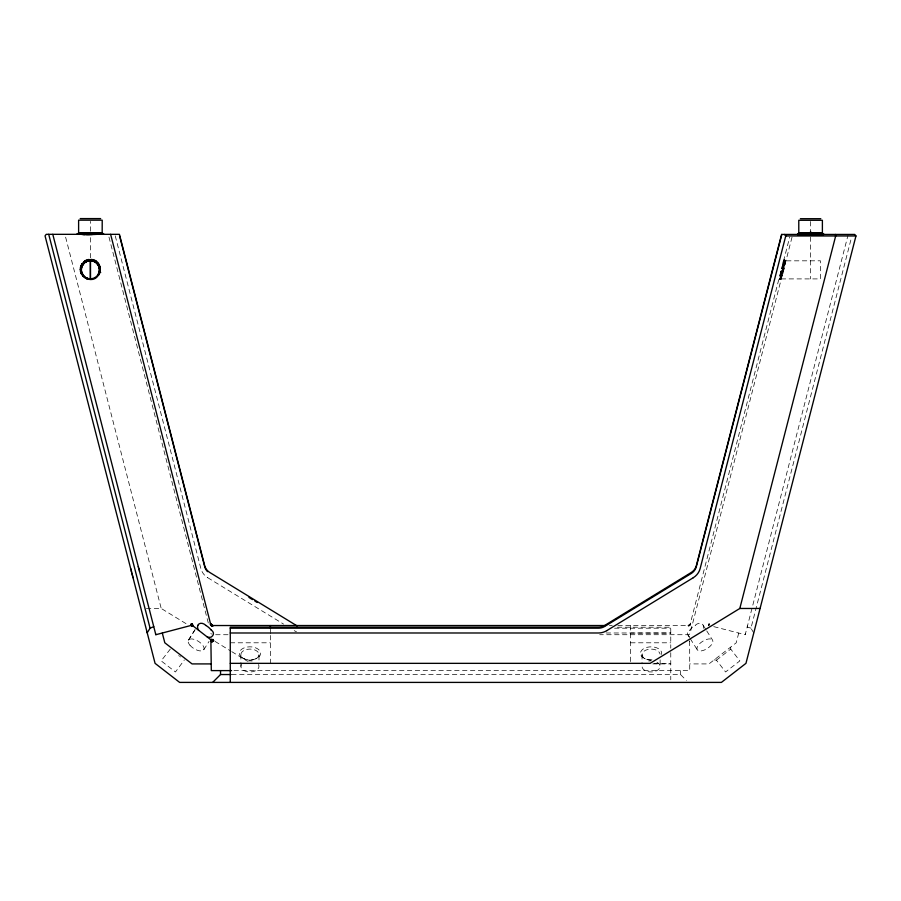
<?xml version="1.0" encoding="UTF-8"?>
<svg xmlns="http://www.w3.org/2000/svg" width="901" height="901" viewBox="0 0 901 901"><rect width="100%" height="100%" fill="white"/><g stroke="black" fill="none" stroke-linecap="round" stroke-linejoin="round"><path stroke-width="0.68" stroke-dasharray="4.5 3.38" d="M90.404 257.889L90.415 236.839M90.415 231.219L90.415 221.398M689.659 641.174L689.727 670.603L231.58 670.603M783.656 264.646L784.343 259.556L785.537 260.839L820.417 260.806L820.417 278.905L780.773 278.905L779.478 279.501L780.829 278.882L779.545 279.524M784.411 260.062C787.361 261.02 783.769 269.681 783.6 264.894M689.592 641.287L689.299 641.658M709.391 625.069C708.445 623.965 708.58 624.416 709.605 624.922M708.569 625.148C709.402 622.67 708.389 626.274 709.256 624.044M617.849 625.531L688.837 625.542L690.662 624.033L688.803 625.654L690.493 624.506L690.504 623.909L688.184 625.936L689.727 625.666L690.695 623.897L688.634 625.576L690.031 624.697L789.693 237.109M689.434 640.881L689.31 641.332M714.211 659.859L716.43 660.163L725.575 671.955L739.203 661.39L739.845 660.895L730.734 649.08L730.734 647.053M689.783 625.091L690.346 624.596L689.727 625.666L688.184 625.587L690.493 624.258L688.184 625.632L689.456 625.778L688.184 625.846L690.02 625.35L690.425 623.92L688.522 625.519L690.177 623.988M780.863 271.438L779.444 279.4L781.516 273.634M784.028 269.027L782.8 273.465L781.561 273.431L783.329 266.167L784.58 266.854L784.14 268.577M782.124 271.561L781.967 272.181M745.285 634.405L745.465 633.718M747.222 626.882L747.47 625.902M753.777 632.986L750.95 628.2L851.58 237.166M782.158 271.426L783.645 266.032L782.496 265.266L783.679 265.93L784.805 262.45M792.035 237.166L690.053 633.426A1.971 1.892 -1.8 0 1 688.826 634.608A1.971 1.903 -0.3 0 1 688.184 634.709L599.694 634.721M738.73 633.054L736.218 642.796L708.986 663.913L689.727 663.913M848.213 234.44L745.206 634.721L712.331 626.263M747.177 627.062L750.95 628.155M782.823 263.779C783.183 255.861 788.138 264.162 784.185 259.736C786.359 260.051 784.951 263.734 783.6 261.2L784.906 262.18M782.8 273.465L781.989 276.055L780.762 276.303L781.809 276.596L780.716 276.427M781.606 277.148L780.356 277.609M689.986 624.404L689.456 625.193L690.279 623.954M689.918 624.584L689.806 624.753M690.02 625.35L688.184 625.553L689.513 625.452M708.445 625.091L709.504 624.01M188.613 639.901L195.1 629.653M188.41 640.206L194.92 629.923M203.817 649.677L209.066 641.399M708.884 623.92C707.69 624.517 710.461 623.762 708.862 625.148M708.704 625.08L709.211 624.382M170.3 649.08L161.155 660.872L175.458 671.955L184.356 659.982M688.882 625.587L688.184 625.688L689.659 625.26M689.378 625.271L688.184 625.531M709.076 624.292L708.434 624.967L709.098 624.123M709.132 623.954L708.434 624.607L709.064 624.472M708.941 624.303L708.423 624.843L709.076 624.663M716.453 660.14L730.734 649.08M689.276 630.542L689.727 630.216A9.1 4.753 -37.8 0 1 695.189 625.35M689.051 625.474L688.488 625.846M255.76 658.868L256.796 658.361M780.762 276.303L782.012 275.965M782.732 273.667L781.449 273.87L782.71 273.769M780.356 273.758L781.629 273.611L780.379 273.634M781.561 273.431L782.823 273.363M781.685 272.969L782.946 272.947L780.548 272.845L782.98 272.823M146.356 608.468L161.223 608.468L187.532 624.573M609.414 625.531L612.23 625.531M617.365 627.22L670.761 627.22L670.761 648.168M614.55 628.2L670.761 628.2M606.125 632.986L670.761 632.986M630.632 633.054L670.761 633.054M215.654 634.721L228.302 634.721M230.273 642.796L270.401 642.796M630.632 642.796L670.761 642.796M653.912 663.35L670.761 663.35M652.763 663.913L670.761 663.913M231.681 674.534L680.503 674.534L686.404 680.435M781.009 270.829L783.431 271.235L780.976 270.953M782.541 269.613L783.814 269.827L782.564 269.489M782.169 271.077L783.408 271.347M782.778 269.061L781.617 268.735L782.755 269.162M781.809 268.059L782.958 268.43L781.854 267.935M782.158 266.786L783.307 267.169L782.192 266.651M782.271 266.302L783.431 266.752L782.293 266.189M783.588 266.223L782.406 265.727L783.555 266.336M644.238 658.361L645.274 658.868M243.101 658.361L244.126 658.868M784.061 264.669L782.789 263.937L784.028 264.781M207.726 577.699L283.567 624.1M215.035 641.399L230.577 650.916M231.771 651.648L247.325 661.165M783.78 264.049L785.041 264.871L783.802 263.937M178.691 655.59L179.299 656.052M179.896 656.514L180.47 656.964M785.492 262.619L784.23 261.572L785.481 262.687M784.005 260.119L785.255 261.313L784.016 260.074M784.377 259.578L785.649 260.839M703.118 625.181L706.024 629.776M706.744 630.914L712.567 640.104A9.044 4.268 -32.4 0 1 703.062 650.499A9.044 4.268 -32.4 0 1 699.12 644.226A9.044 4.268 -32.4 0 1 712.567 640.104M688.161 635.396L689.569 637.615M690.267 638.719L697.273 649.779M115.249 235.859L200.855 568.497A15.734 15.249 -0.9 0 0 207.714 577.699M108.965 237.053L208.48 623.751M65.615 237.166L161.223 608.468M810.585 221.511L810.585 231.332M810.585 236.952L810.585 278.905M680.503 670.603L680.503 674.534M670.761 652.651L670.761 679.782M660.129 659.859L660.129 666.413M642.041 654.622L642.041 663.8M630.632 625.553L630.632 663.913M270.401 629.326L270.401 634.09M270.401 635.453L270.401 663.913M258.992 654.622A9.044 5.53 0 0 1 245.421 659.419A9.044 5.53 0 0 1 245.421 649.824A9.044 5.53 0 0 1 258.992 654.622L258.992 663.8M240.894 654.622L240.894 661.176M240.894 662.483L240.894 666.413M695.257 625.305A8.436 5.597 -62.5 0 1 703.276 625.283A9.1 4.753 -37.8 0 1 703.287 628.504M689.389 636.714A8.424 5.158 -0.1 0 1 689.164 630.486M258.452 664.521A9.044 5.541 0 0 1 249.949 671.955A9.044 5.541 0 0 1 241.445 664.521M247.606 661.064A9.044 5.541 0 0 1 252.291 661.064M211.397 634.101A1.971 1.903 -1 0 1 210.935 633.279M296.474 631.77A15.734 15.238 -0.1 0 1 294.233 630.632M652.009 659.847A10.654 6.521 0 0 1 640.431 653.36A10.654 6.521 0 0 1 652.02 646.862A10.654 6.521 0 0 1 661.571 654.486M651.085 660.163A9.044 5.541 0 0 1 642.041 654.779A9.044 5.541 0 0 1 650.556 649.092A9.044 5.541 0 0 1 660.095 654.137M656.908 662.167A9.044 5.552 0 0 1 658.642 669.466A9.044 5.552 0 0 1 647.031 671.38A9.044 5.552 0 0 1 642.582 664.521M648.743 661.052A9.044 5.552 0 0 1 651.085 660.861M780.75 278.004L779.489 278.544L780.739 278.049M785.638 261.65L784.377 260.547L785.627 261.707M784.354 260.704L785.604 261.887L784.354 260.704M785.537 262.36L784.275 261.279L785.526 262.45M781.325 274.906L780.075 275.087L781.325 274.906M781.471 274.264L780.221 274.377L781.471 274.264M784.771 266.032L783.498 265.39L784.748 266.122M780.762 271.911L780.525 272.699L782.012 271.989L780.762 271.911M781.133 278.353L779.861 278.972L781.133 278.353M785.435 260.975L784.129 259.837L785.39 261.065M780.897 278.803L779.635 279.434L780.897 278.803M784.399 263.621L783.127 262.732L784.366 263.734M243.844 658.699A10.654 6.532 0 0 0 260.558 653.923A10.654 6.532 0 0 0 245.444 647.436A10.654 6.532 0 0 0 243.844 658.699M189.987 645.274A9.044 4.257 32.2 0 0 203.615 649.981A9.044 4.257 32.2 0 0 194.751 639.564A9.044 4.257 32.2 0 0 189.987 645.274"/><path stroke-width="1.35" d="M90.415 232.897L103.739 234.328L102.173 232.897L102.218 220.171L78.612 220.171L78.612 232.762C83.613 236.535 93.952 233.517 100.642 232.762L102.489 233.866L89.278 234.305L89.39 232.762L103.592 234.328L90.415 233.032L77.238 234.328L92.465 232.762L103.739 234.328L90.415 232.762L77.092 234.328L89.39 232.762M810.585 232.875L797.205 234.44L807.533 232.875L823.965 234.44L809.56 232.875L809.458 234.384L819.662 233.28L823.908 234.44L805.595 232.875L797.205 234.44L811.61 232.875L823.829 234.44M190.944 624.9C194.481 623.65 190.055 625.812 191.879 625.429C194.593 625.812 189.807 625.992 191.372 624.19C194.267 625.035 188.861 624.483 191.305 625.576A1.971 1.971 0 0 1 193.017 625.936C191.553 625.339 193.366 623.132 191.068 624.111M191.226 624.156C190.201 625.88 193.918 622.591 190.866 625.317M807.533 232.875C806.451 236.805 819.797 234.012 822.388 232.875L822.388 220.283L798.782 220.283L798.782 233.01L797.351 234.44L812.634 232.875L823.773 234.44L810.585 233.01M810.585 233.145L808.535 232.875L808.332 234.384L817.624 233.978L822.208 232.875L823.773 234.44M191.767 623.965C192.364 626.871 192.476 622.782 191.53 624.325M77.092 234.328L78.342 233.866L78.612 232.762L102.263 233.291L98.581 234.181L88.14 234.305L88.366 232.762L77.035 234.328L103.649 234.328L97.184 232.762L87.363 232.762L87.025 234.305L101.813 232.762L103.795 234.328M86.383 232.762C86.338 236.265 80.583 233.911 78.432 233.764C81.372 232.199 85.437 233.877 89.39 232.897M823.503 234.384L806.057 234.44L806.553 232.875L814.617 232.875L823.638 234.418L821.982 232.875L813.84 234.237L797.396 234.44L802.205 233.28L823.503 234.44L809.548 233.404M84.818 234.328L85.426 232.762L77.171 234.328M213.278 640.138L213.12 641.095L210.609 639.575L212.062 641.658L210.575 639.541A1.971 1.971 0 0 1 211.307 641.084C213.222 642.931 213.796 638.505 211.071 639.935L192.059 625.181L155.828 634.721L52.787 234.328M805.595 232.875L804.987 234.44L817.804 234.237L822.399 233.01L811.722 234.418L811.61 232.875M797.543 234.44L803.816 232.875L809.537 233.652L815.574 232.875L823.379 234.44L804.683 232.875L803.895 234.44L820.327 234.294L822.343 233.877L822.343 232.875M82.824 232.762C69.625 233.719 92.431 235.015 92.69 234.305C94.459 233.933 109.674 233.269 98.006 232.762L91.474 233.663L82.824 232.762L81.991 234.305L77.317 234.305M817.275 234.44L806.361 234.08L799.491 232.875L797.926 234.418L802.994 232.875L802.16 234.418L797.667 234.44L816.486 232.875L823.356 234.384L813.637 232.875L810.585 233.28M821.982 232.875L822.027 233.877L818.029 234.384L798.455 233.877L802.994 234.44L803.816 232.875M102.984 234.328L82.07 232.762L81.248 234.283L77.373 234.328L90.415 233.291L103.469 234.305M802.239 233.01L798.263 234.08L801.316 234.418L802.239 232.875L797.667 234.384L809.56 232.875M79.457 234.328L80.752 232.762L90.415 234.046L103.39 234.283L91.463 233.55L77.621 234.237L81.36 233.032L91.497 234.046L100.079 232.762L103.333 234.283M85.37 233.427L81.372 232.762L80.166 234.328M211.859 641.456L210.586 639.552L212.062 641.658L210.665 639.62L211.408 641.23L211.003 639.913L212.49 641.332L212.017 640.194L210.744 639.687L211.859 641.456L213.278 640.757L211.375 640.194L212.951 641.118L212.951 639.631L210.688 639.642M801.541 232.875L800.336 234.44M211.758 640.994L213.278 639.53L212.523 639.586L213.278 640.442L212.456 640.656L211.442 639.879L212.636 640.284L212.636 641.242L211.408 640.251L212.794 641.174L212.309 639.721L213.278 641.084M821.543 234.44L800.921 232.875L800.065 234.35L798.072 234.294L809.548 233.539M81.372 232.762L80.189 232.762L78.826 234.328M802.205 233.28C800.065 231.613 800.471 234.891 798.466 234.44M91.249 259.488L91.204 260.727C88.073 256.481 79.525 264.252 80.347 269.376C80.234 274.186 84.041 278.668 88.816 279.31C101.971 281.945 104.471 259.972 91.136 259.477M102.004 234.328L100.822 233.55L83.725 234.328L95.686 234.046L102.038 232.762L100.462 233.866L93.839 234.328L79.018 232.762L77.497 234.328M79.322 232.762L77.846 234.328M79.716 232.762L78.297 234.328M806.541 233.01L798.162 234.159L799.187 232.875L808.377 234.294L820.259 233.01C821.498 234.958 825.001 234.102 820.248 232.875C813.006 235.949 803.748 231.839 798.038 234.237M81.822 234.328L83.996 234.237L84.514 232.762L77.362 234.305L89.289 234.283L78.657 232.762L80.944 233.967L90.415 234.328M822.354 233.01C817.579 235.78 810.078 234.023 804.402 234.08C802.814 233.821 795.932 232.379 800.37 234.159M799.187 232.875L797.813 234.384L823.3 234.294M80.752 232.762L78.241 233.967L102.838 234.046L98.761 232.762C92.431 233.246 83.861 233.731 78.466 233.427M211.972 641.715L210.676 639.631M211.476 625.745L212.85 625.531L211.307 625.609L210.338 623.897L211.307 625.699L212.85 625.688L210.924 625.215L110.62 234.328M211.51 640.115C213.379 642.987 209.663 637.976 211.769 641.681C210.136 640.025 213.74 639.012 212.771 640.408M190.989 624.81L192.104 624.517M191.958 624.675L192.6 624.63L192.273 623.909M92.116 260.862L92.217 259.623C91.418 261.774 86.856 260.096 84.976 262.506L84.322 261.459C84.885 263.802 80.775 266.11 81.383 269.354C80.459 271.865 84.142 275.21 82.982 276.19L84.379 276.483L83.083 276.314M213.03 640.228C210.721 640.442 214.201 641.377 211.375 640.194M212.546 640.949L211.78 641.546L210.721 639.665L211.465 641.309L210.721 639.665L211.431 640.318M93.636 260.006L93.513 261.245L93.636 260.006L93.186 261.121L91.981 260.839M89.323 234.046L92.735 234.328M800.167 234.294L822.568 233.877L820.811 232.875M191.53 624.472C192.915 623.785 191.845 626.634 192.206 625.497C189.233 624.213 195.258 625.936 191.384 625.519C194.222 625.17 191.992 626.769 191.384 624.472M92.555 260.952L92.702 259.725L92.454 260.93M191.102 625.226L193.005 625.925L191.823 624.562M210.902 624.145C213.706 627.321 210.496 623.571 211.363 624.967C209.426 623.019 213.165 626.769 212.197 625.474C211.363 625.666 210.305 622.805 210.992 624.979C210.654 622.4 210.079 625.711 212.85 625.531L605.303 625.531M822.534 233.539L798.635 233.539L798.827 232.875L809.447 234.418L818.761 234.294L822.433 233.404L818.176 232.875L799.626 234.44M99.324 271.314C100.169 267 97.387 262.382 93.186 261.121L93.513 259.961M211.127 624.607L210.485 624.37M211.6 641.332L210.879 639.811L211.307 670.603L231.58 670.603M212.85 625.936L211.048 624.449L212.85 625.632M88.94 279.333L89.064 278.691L88.816 279.31M191.271 625.564L192.87 625.835L191.384 624.325M99.155 272.068L99.301 271.449M211.228 625.294C213.458 626.026 211.634 625.283 211.453 625.497M781.831 234.44L696.349 566.594A11.803 11.431 1.3 0 1 691.213 573.498L604.706 626.432A11.803 11.431 -0.1 0 1 598.399 628.188L230.273 628.2M784.478 234.44L785.751 235.972L700.167 568.497A15.734 15.249 0.8 0 1 693.308 577.699M230.273 663.35L650.128 663.35L739.811 608.468L835.678 235.972L835.418 234.44M230.273 682.406L230.273 627.22L598.399 627.22A11.803 11.42 -0.6 0 0 604.695 625.44L691.202 572.518A11.803 11.431 -0.3 0 0 696.349 565.614L781.584 234.44L854.767 234.44L855.95 235.972L745.96 663.35L721.386 682.406L179.648 682.406L155.073 663.35L45.05 235.859L46.233 234.328L119.416 234.328L204.673 565.614A11.803 11.431 0.5 0 0 209.832 572.507L296.328 625.452A11.803 11.42 0.6 0 0 297.161 625.891M191.733 624.99L191.226 624.539M808.377 234.294L809.47 234.35M210.958 639.958L211.544 640.949M91.44 232.762L87.262 233.764L77.869 234.125L103.007 234.125C95.596 234.091 85.516 235.825 78.657 232.762M822.208 232.875C824.302 234.812 820.079 235.116 820.248 232.875M80.189 232.762L77.891 234.181M87.363 232.762L85.415 233.032L103.21 234.237L96.317 232.762L77.993 234.046L102.68 233.866L93.467 232.762L85.302 233.663M800.358 232.875L798.41 234.08L804.683 232.875M798.511 233.978L798.962 232.875M798.41 233.877L822.759 233.877L809.515 233.978L802.239 232.875M95.731 261.02L95.224 262.067L95.833 261.099M85.426 232.897L77.756 234.181L92.6 234.125L101.115 232.762L102.455 233.663L82.824 234.328M102.387 233.55L92.713 234.328M97.071 263.621L97.646 262.619L96.981 263.509M80.741 232.897L78.128 234.046L78.702 233.291M153.744 626.623L150.084 628.2L147.212 632.784M101.115 232.762C104.167 233.28 99.673 235.105 100.079 232.762M191.879 625.508L191.08 625.395M97.905 264.669L98.581 263.824L97.826 264.556M211.791 641.399C214.607 640.634 210.688 639.091 212.625 640.588M211.341 625.136L212.017 625.429M98.614 265.919L99.29 265.153L98.558 265.818M801.034 234.159L798.736 233.404L799.885 232.875M212.659 682.406L220.531 674.534L231.028 674.534M212.163 625.497L211.532 625.463M78.792 232.762L81.09 233.764L88.095 234.328M800.921 232.875L798.5 233.776L808.31 234.418L801.259 233.877L798.782 232.875M212.152 641.602C211.307 640.69 213.278 638.798 212.951 640.374M98.75 266.223L99.47 265.615L98.705 266.11M99.639 266.077L98.907 266.64L99.673 266.189M78.15 233.866L82.07 232.762M84.435 277.497L85.077 277.035M99.786 266.538L99.054 267.056L99.831 266.673M797.937 234.35L810.585 233.404M100.101 267.822L99.347 268.318L100.112 267.957M606.801 630.632L693.308 577.699M79.018 232.762L78.556 233.168L102.32 233.427M210.665 624.111L210.71 624.843L210.496 624.123M99.437 269.05L100.225 268.622L99.425 268.949M191.733 625.226L192.307 625.204M807.195 234.418L802.07 234.44M799.491 232.875L798.77 233.28L822.444 233.28L802.994 234.44L798.613 233.652M211.037 624.551L211.014 625.35M82.982 276.19L83.748 275.852M85.888 234.328L86.958 234.328M102.23 233.168L98.761 232.897L99.774 234.328M100.248 270.717L99.369 271.01L100.225 270.841M804.987 234.44L800.944 234.237M192.082 625.35L192.093 624.697M192.037 625.091L192.6 624.866L191.8 624.731M803.962 234.44L803.073 234.418M82.216 273.566L81.338 273.769L82.273 273.656M100.101 233.032L91.508 234.125M83.647 232.762L78.342 233.866L83.928 234.283L97.218 233.168L98.085 234.328M822.714 233.877L818.93 232.875L801.226 234.44M804.616 233.539C808.073 232.627 821.982 236.467 822.298 233.404M91.497 234.046L98.006 232.762M211.983 640.363C211.724 638.944 214.303 640.791 211.307 639.935M802.172 233.404L805.562 233.404M803.782 233.28L806.553 232.875M816.486 232.875L798.95 234.35M103.074 234.181C100.777 234.249 92.769 230.769 93.873 234.328M816.497 233.145L819.64 233.145L823.109 234.384M806.541 233.145L808.535 232.875M806.012 234.44L798.782 233.01L822.399 233.01M93.49 233.291L91.474 233.764M91.474 233.663L80.955 234.328M88.354 233.168L102.928 234.181L102.061 233.032M82.081 273.251L81.135 273.318L82.115 273.352M192.026 625.44L192.87 625.835M80.955 272.857L81.867 272.71M810.585 234.08L822.804 233.978L820.259 233.01M91.575 234.328L99.808 233.866L102.038 232.762M855.95 235.972L785.751 235.972M80.189 218.594L100.642 218.594M800.358 218.706L820.811 218.706M78.601 232.897L102.218 232.897M798.759 233.145L822.41 233.145M78.522 233.291L102.309 233.291M102.432 233.55L78.398 233.55L83.793 234.328M78.331 233.663L102.5 233.663M798.568 233.652L822.602 233.652M798.218 234.08L823.007 234.159M739.811 608.468L760.084 608.468M230.273 632.986L598.399 632.986A15.734 15.238 0.1 0 0 606.801 630.632M211.307 663.913L192.048 663.913L164.815 642.796L162.304 633.054M101.374 234.328L87.318 233.427M103.333 234.328L102.038 233.967L101.509 232.762M99.459 273.521L98.648 273.499L99.392 273.645M820.834 234.44L819.628 232.875M100.664 234.328L99.459 232.762M820.045 234.44L818.93 232.875M818.176 234.44L817.353 232.875L819.662 233.28M809.503 234.08L805.505 233.652M97.105 234.328L96.317 232.762M816.182 234.44L815.574 232.875M809.537 233.652L811.643 233.877M815.112 234.44L814.617 232.875M89.379 233.168L90.415 233.291M94.988 234.328L94.447 232.762M86.372 233.032L87.352 233.168M803.816 233.01L804.672 233.145M81.473 271.122L80.459 270.964L81.495 271.235A9.078 9.078 0 0 1 81.405 268.949A9.078 9.078 0 0 1 94.92 261.876A9.078 9.078 0 0 1 95.596 277.181A9.078 9.078 0 0 1 81.439 271.314M97.184 232.762L98.828 233.291M80.482 271.077L81.495 271.235M802.994 232.875L803.805 233.145M814.008 234.44L813.637 232.875M81.338 233.168L91.53 234.237L90.415 234.237L90.415 232.762M819.009 234.418L818.176 232.875M98.93 234.328L98.006 232.897M80.347 269.5L81.372 269.714L80.347 269.376M100.642 232.762L102.703 234.046L101.16 233.168M101.25 233.427L98.761 232.762M812.837 234.384L812.634 232.875M100.653 233.032L102.635 233.866M95.957 234.305L95.405 232.762M822.771 234.384L821.678 232.875M822.219 234.35L821.284 232.875M81.912 266.651L80.932 266.054L81.878 266.752M248.935 597.419L252.483 599.593M254.859 601.046L257.224 602.499M211.442 639.203L213.841 640.667M82.216 265.919L81.248 265.277L82.171 266.009M212.839 640.251L211.915 639.823M102.354 233.967L101.813 232.762M81.991 263.937L82.858 264.759L82.07 263.824M92.668 234.283L92.465 232.762M211.003 625.148L211.037 624.663M211.938 640.082L212.264 640.926M86.597 261.549L86.012 260.434L86.496 261.594M211.116 640.149L211.307 640.938M85.572 260.659L86.113 261.786L85.685 260.592M212.49 640.476L212.174 639.755L212.546 640.318M212.456 640.656L212.636 641.242M150.073 628.155L48.722 234.328M155.817 634.664L155.603 633.853M119.518 235.69L204.673 566.594A11.803 11.431 -1.3 0 0 206.273 570.13M138.281 566.538L138.517 567.45M138.743 568.317L138.957 569.15M139.34 570.66L139.52 571.347M130.656 568.497L130.983 569.736M131.287 570.941L131.591 572.101M131.873 573.205L132.143 574.252M132.391 575.232L132.627 576.133M132.841 576.955L133.033 577.699M146.942 631.77L147.145 632.547M212.805 640.115L212.253 639.631L213.199 640.082M87.431 261.2L87.172 259.961L87.318 261.245M810.585 231.332L810.585 234.418M270.401 625.553L270.401 628.076M220.531 670.603L220.531 674.534M197.758 625.283A8.436 5.597 62.5 0 1 205.766 625.305M207.512 571.651A11.803 11.431 -1.3 0 1 206.858 570.919M207.286 636.996A9.01 4.708 37.7 0 0 211.307 636.996A8.413 5.158 0 0 0 211.42 630.159M198.614 630.283A9.01 4.708 37.7 0 1 197.905 625.474M205.833 625.474A9.01 4.708 37.7 0 1 211.33 630.295M90.404 260.693L90.427 279.434L90.415 260.693M98.952 272.733L99.774 272.733L98.952 272.733M87.318 278.24L87.037 278.859L87.318 278.24M98.31 274.163L99.087 274.264L98.31 274.163M97.916 274.794L98.659 274.974L97.916 274.794M85.347 262.259L84.739 261.166L85.347 262.259M100.045 271.798L99.2 271.877L100.675 272.586L100.045 271.798"/></g></svg>
